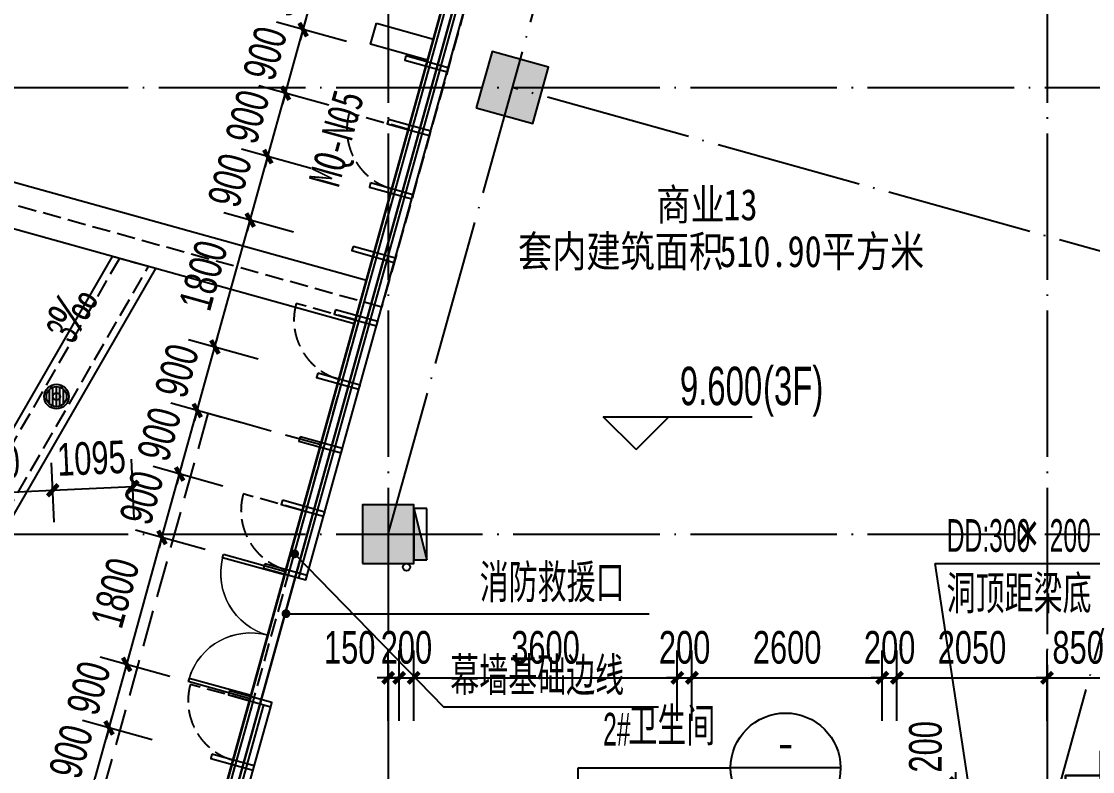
# Model space of a CAD drawing. Extents: x -409435 to 356702, y -107829 to 330904.
# Drawn here: x 90391 to 105022, y 200656 to 210904 of the extents above; entities that cross this region are included whole.
import ezdxf
from ezdxf.enums import TextEntityAlignment as Align
from ezdxf.xclip import XClip

# ---------------------------------------------------------------- set-up
doc = ezdxf.new("R2010")
doc.units = 0
doc.header["$LTSCALE"] = 1000
doc.header["$MEASUREMENT"] = 0
doc.header["$XCLIPFRAME"] = 0
for name, pattern in [('104-14# 核心筒$0$DOTE', [2.42, 2, -0.2, 0.02, -0.2]), ('14#楼幕墙$0$DASH', [0.35, 0.25, -0.1]), ('X-104 14#平面$0$$0$DASH', [0.35, 0.25, -0.1]), ('X-104 14#平面$0$DASH', [0.35, 0.25, -0.1])]:
    doc.linetypes.add(name, pattern=pattern)
for name, color, linetype in [('01-标注_尺寸', 124, 'Continuous'), ('01-标注_符号', 200, 'Continuous'), ('02-TEXT_标注', 130, 'Continuous'), ('104-14# 核心筒$0$A-C_玻璃幕墙', 140, 'Continuous'), ('104-14# 核心筒$0$A_AXIS-轴线', 36, '104-14# 核心筒$0$DOTE'), ('104-14# 核心筒$0$A_STR-砼柱', 51, 'Continuous'), ('14#楼幕墙$0$A-C_玻璃幕墙', 140, 'Continuous'), ('14#楼幕墙$0$A-C_窗', 140, 'Continuous'), ('14#楼幕墙$0$A-C_门', 150, 'Continuous'), ('PUB_HATCH', 8, 'Continuous'), ('X-104 14#平面$0$01-标注_标高', 200, 'Continuous'), ('X-104 14#平面$0$01-标注_符号', 200, 'Continuous'), ('X-104 14#平面$0$02-TEXT_房间', 7, 'Continuous'), ('X-104 14#平面$0$02-TEXT_标注', 130, 'Continuous'), ('X-104 14#平面$0$02-TEXT_门窗', 151, 'Continuous'), ('X-104 14#平面$0$A-C_玻璃幕墙', 140, 'Continuous'), ('X-104 14#平面$0$A-C_门', 150, 'Continuous'), ('X-104 14#平面$0$A-O_分水线', 127, 'Continuous'), ('X-104 14#平面$0$A-O_屋面', 201, 'Continuous'), ('X-104 14#平面$0$A-O_散水', 134, 'Continuous'), ('X-104 14#平面$0$A-TECH_水', 3, 'Continuous'), ('X-104 14#平面$0$A-TECH_结构', 21, 'Continuous')]:
    doc.layers.add(name, color=color, linetype=linetype)
doc.layers.add('X-104 14#平面$0$000套内', color=226, linetype='Continuous', lineweight=30, plot=False)
doc.styles.add('_TCH_DIM', font='ros.shx', dxfattribs={"width": 0.8, "height": 2, "bigfont": 'jd.shx'})
doc.styles.add('_TCH_DIM_T3', font='ros.shx', dxfattribs={"width": 0.705882, "bigfont": 'jd.shx'})
doc.styles.add('_TCH_LABEL', font='ros.shx', dxfattribs={"width": 0.8, "bigfont": 'jd.shx'})
doc.styles.add('X-104 14#平面$0$_TCH_DIM', font='ros.shx', dxfattribs={"width": 0.8, "bigfont": 'jd.shx'})
doc.styles.add('X-104 14#平面$0$_TCH_SPACE', font='STXIHEI_0.TTF', dxfattribs={"width": 0.8, "height": 5})
doc.styles.add('X-104 14#平面$0$_TCH_WINDOW', font='STXIHEI_0.TTF', dxfattribs={"width": 0.75, "height": 3.5})
doc.styles.add('X-104 14#平面$0$Standard', font='STXIHEI_0.TTF', dxfattribs={"width": 0.8})
doc.dimstyles.new('_TCH_ARCH&&150', dxfattribs={"dimtxt": 446.25, "dimasz": 150, "dimexe": 375, "dimexo": 450, "dimgap": 189.375, "dimtad": 1, "dimdec": 0, "dimzin": 0, "dimdsep": 46, "dimtxsty": '_TCH_DIM_T3', "dimblk": 'ARCHTICK', "dimcen": 0.09, "dimclrt": 7, "dimazin": 2, "dimtfac": 1, "dimtdec": 0, "dimtix": 1, "dimtmove": 2, "dimatfit": 3, "dimfxl": 0, "dimtolj": 1, "dimtzin": 0, "dimarcsym": 0})

# ---------------------------------------------------------------- blocks, each defined once
blk = doc.blocks.new('14#楼幕墙$0$A$C103B1A8E')
blk.add_lwpolyline([(0, 0), (60, 0), (60, 600), (0, 600)], close=True)
blk = doc.blocks.new('14#楼幕墙$0$A$C140B3602')
at = {"rotation": 253.4697301337788}
for p in [(78868, 29852), (78612, 28989), (78355, 28126), (78099, 27263), (77843, 26401), (77587, 25538), (77331, 24675), (77075, 23812), (76819, 22949), (76307, 21224), (76051, 20361)]:
    blk.add_blockref('14#楼幕墙$0$A$C103B1A8E', p, dxfattribs=at)
blk = doc.blocks.new('14#楼幕墙$0$A$C2CD63A88')
at = {"linetype": '14#楼幕墙$0$DASH'}
blk.add_lwpolyline([(0, 670), (0, -170)], dxfattribs=at)
blk.add_arc((0, 670), 840, 270, 0, dxfattribs=at)
blk = doc.blocks.new('14#楼幕墙$0$$DorLib2D$00000002')
for p, q in [((-0.5, 0), (-0.5, 0.4875)), ((-0.475, 0.4875), (-0.5, 0.4875)), ((-0.475, 0), (-0.475, 0.4875)), ((0.475, 0), (0.475, 0.4875)), ((0.475, 0.4875), (0.5, 0.4875)), ((0.5, 0), (0.5, 0.4875)), ((-0.5, 0), (-0.475, 0)), ((0.5, 0), (0.475, 0))]:
    blk.add_line(p, q)
at = {"lineweight": 13}
for centre, start, end in [((-0.4875, 0), 0, 88.53072), ((0.4875, 0), 91.46928, 180)]:
    blk.add_arc(centre, 0.4875, start, end, dxfattribs=at)
blk = doc.blocks.new('14#楼幕墙')
at = {"layer": '14#楼幕墙$0$A-C_玻璃幕墙'}
for p, q in [((92266, 197155), (99427, 222925)), ((94037, 203343), (99462, 222863)), ((94182, 203303), (99566, 222679)), ((94278, 203276), (99636, 222556)), ((92304, 197107), (93555, 201609)), ((92420, 196962), (93700, 201569)), ((92496, 196865), (93796, 201542))]:
    blk.add_line(p, q, dxfattribs=at)
blk.add_lwpolyline([(120742, 216995), (99427, 222925), (92266, 197155), (62308, 195791), (62738, 196820), (22065, 195795), (17309, 179208), (53491, 179840), (52927, 177185), (83500, 178466), (82418, 175654), (109062, 173768), (119297, 188914), (117563, 189300)], close=True, dxfattribs=at)
at = {"layer": '14#楼幕墙$0$A-C_玻璃幕墙', "rotation": 1.000000000000248}
blk.add_blockref('14#楼幕墙$0$A$C140B3602', (17309, 179208), dxfattribs=at)
at = {"layer": '14#楼幕墙$0$A-C_窗', "rotation": 254.4518973650889}
for p in [(95031, 209606), (94308, 207005), (93585, 204403), (92862, 201802)]:
    blk.add_blockref('14#楼幕墙$0$A$C2CD63A88', p, dxfattribs=at)
at = {"layer": '14#楼幕墙$0$A-C_门', "xscale": -1800, "yscale": 1800, "zscale": 100, "rotation": 74.46973013395419}
blk.add_blockref('14#楼幕墙$0$$DorLib2D$00000002', (93756, 202518), dxfattribs=at)
blk = doc.blocks.new('_FZH')
blk.add_lwpolyline([(-0.5, -0.5), (0.5, -0.5), (0.5, 0.5), (-0.5, 0.5)], close=True)
at = {"layer": 'PUB_HATCH'}
blk.add_solid([(-0.5, -0.5), (0.5, -0.5), (-0.5, 0.5), (0.5, 0.5)], dxfattribs=at)
blk = doc.blocks.new('104-14# 核心筒')
at = {"layer": '104-14# 核心筒$0$A-C_玻璃幕墙'}
blk.add_lwpolyline([(82417.6, 175653.6), (83499.8, 178465.9), (52926.6, 177184.7), (53491, 179839.8), (17309.3, 179208.2), (22065.4, 195794.6), (62738.3, 196820), (62307.5, 195791.2), (92265.6, 197155.1), (99426.9, 222925), (120741.8, 216994.6), (117562.9, 189300.5), (119297.3, 188914.5), (109062.3, 173767.9), (82417.6, 175653.6)], dxfattribs=at)
at = {"layer": '104-14# 核心筒$0$A_AXIS-轴线'}
for p, q in [((95400, 228733.6), (95400, 169654.9)), ((104400, 228733.6), (104400, 169654.9)), ((95400, 203900), (101117.9, 224451.1)), ((104400, 199850), (110517.1, 221836)), ((-9370.1, 210000), (120259.9, 210000)), ((106496.4, 207384.9), (97097.2, 210000)), ((-9370.1, 203900), (120259.9, 203900))]:
    blk.add_line(p, q, dxfattribs=at)
at = {"layer": '104-14# 核心筒$0$A_STR-砼柱', "xscale": 799.9999999999911, "yscale": 799.9999999999911, "zscale": 799.9999999999911, "rotation": 344.4518973650904}
blk.add_blockref('_FZH', (97097.2, 210000), dxfattribs=at)
at = {"layer": '104-14# 核心筒$0$A_STR-砼柱', "xscale": 700, "yscale": 800, "zscale": 800}
blk.add_blockref('_FZH', (95400, 203900), dxfattribs=at)
blk = doc.blocks.new('X-104 14#平面$0$ydl')
h = blk.add_hatch()
h.set_pattern_fill('ANSI31', color=8, scale=30, angle=45)
h.set_pattern_definition([(90, (0, 0), (-47.625, 1e-14), [])])
edge = h.paths.add_edge_path()
edge.add_arc((0, 0), 138, 0, 360)
for radius in [168, 138]:
    blk.add_circle((0, 0), radius)
blk = doc.blocks.new('X-104 14#平面$0$ydlzh')
at = {"layer": 'X-104 14#平面$0$A-O_分水线'}
blk.add_blockref('X-104 14#平面$0$ydl', (0, 0), dxfattribs=at)
blk = doc.blocks.new('X-104 14#平面$0$$TwtSys$00000434')
for p, q in [((-0.5, 0.5), (-0.5, -0.5)), ((-0.5, -0.5), (0.5, 0.5)), ((0.5, 0.5), (-0.5, 0.5)), ((0.5, -0.5), (0.5, 0.5)), ((-0.5, -0.5), (0.5, -0.5))]:
    blk.add_line(p, q)
blk.add_solid([(0.5, -0.5), (0.5, 0.5), (-0.5, -0.5)])
blk = doc.blocks.new('X-104 14#平面$0$A$C324F6C76')
at = {"layer": 'X-104 14#平面$0$A-TECH_水'}
blk.add_circle((-20250, 203450), 50, dxfattribs=at)
at = {"layer": 'X-104 14#平面$0$A-TECH_水', "xscale": -700, "yscale": -180, "zscale": 700, "rotation": 89.99999999999729}
blk.add_blockref('X-104 14#平面$0$$TwtSys$00000434', (-20060, 203900), dxfattribs=at)
blk = doc.blocks.new('X-104 14#平面$0$$DorLib2D$00000002')
for p, q in [((-0.5, 0), (-0.5, 0.4875)), ((-0.475, 0.4875), (-0.5, 0.4875)), ((-0.475, 0), (-0.475, 0.4875)), ((0.475, 0), (0.475, 0.4875)), ((0.475, 0.4875), (0.5, 0.4875)), ((0.5, 0), (0.5, 0.4875)), ((-0.5, 0), (-0.475, 0)), ((0.5, 0), (0.475, 0))]:
    blk.add_line(p, q)
at = {"lineweight": 13}
for centre, start, end in [((-0.4875, 0), 0, 88.53072), ((0.4875, 0), 91.46928, 180)]:
    blk.add_arc(centre, 0.4875, start, end, dxfattribs=at)
blk = doc.blocks.new('X-104 14#平面')
blk.add_circle((90870.4, 205778.6), 50)
at = {"layer": 'X-104 14#平面$0$000套内'}
blk.add_lwpolyline([(115950, 189400), (115950, 189200), (117249.4, 189200), (117398.5, 189183.4), (120578.2, 216884.4), (99531.2, 222740.3), (92350, 196898.5), (92350, 194099.9), (95650, 194099.9), (95650, 199600), (104650, 199600), (104650, 200600), (107550, 200600), (107550, 201000), (115950, 201000)], close=True, dxfattribs=at)
at = {"layer": 'X-104 14#平面$0$01-标注_标高'}
for p, q in [((98786, 205053.9), (98336, 205503.9)), ((98336, 205503.9), (100370.9, 205503.9)), ((98786, 205053.9), (99236, 205503.9))]:
    blk.add_line(p, q, dxfattribs=at)
at = {"layer": 'X-104 14#平面$0$01-标注_符号'}
for p, q in [((94122.9, 203630.5), (96156.3, 201542.3)), ((96156.3, 201542.3), (99095.1, 201542.3))]:
    blk.add_line(p, q, dxfattribs=at)
at = {"layer": 'X-104 14#平面$0$01-标注_符号', "const_width": 60}
blk.add_lwpolyline([(94101.9, 203652, 1), (94143.8, 203609, 1)], format="xyb", close=True, dxfattribs=at)
at = {"layer": 'X-104 14#平面$0$A-C_玻璃幕墙'}
blk.add_lwpolyline([(82417.6, 175653.6), (83499.8, 178465.9), (52926.6, 177184.7), (53491, 179839.8), (17309.3, 179208.2), (22065.4, 195794.6), (62738.3, 196820), (62307.5, 195791.2), (92265.6, 197155.1), (99426.9, 222925), (120741.8, 216994.6), (117562.9, 189300.5), (119297.3, 188914.5), (109062.3, 173767.9), (82417.6, 175653.6)], dxfattribs=at)
at = {"layer": 'X-104 14#平面$0$A-C_玻璃幕墙', "linetype": 'X-104 14#平面$0$DASH', "ltscale": 2}
blk.add_lwpolyline([(91099.5, 198703.6), (86209.5, 198481), (86282.3, 196882.7), (92265.6, 197155.1), (94479, 205119.8), (92937.4, 205548.2), (91034.5, 198700.7)], dxfattribs=at)
at = {"layer": 'X-104 14#平面$0$A-O_屋面', "ltscale": 5}
blk.add_lwpolyline([(95241.1, 210879.7), (96019.4, 210663.2), (95939.1, 210374.1), (95160.7, 210590.7)], close=True, dxfattribs=at)
for points in [[(69550, 199080), (69550, 199700), (77166, 199700), (89096.5, 209041.2), (95104.2, 207369.7), (95023.8, 207080.6)], [(94938.1, 206772.3), (89232.1, 208359.9), (77379.9, 199080), (69550, 199080)]]:
    blk.add_lwpolyline(points, dxfattribs=at)
at = {"layer": 'X-104 14#平面$0$A-O_散水'}
blk.add_lwpolyline([(91629.3, 207692.9), (86552.7, 198900), (24000, 198900), (24000, 198300), (86899.1, 198300), (92226.2, 207526.9)], close=True, dxfattribs=at)
at = {"layer": 'X-104 14#平面$0$A-O_散水', "linetype": 'X-104 14#平面$0$DASH'}
blk.add_lwpolyline([(91728.8, 207665.3), (86610.4, 198800), (24000, 198800), (24000, 198400), (86841.3, 198400), (92126.7, 207554.5)], close=True, dxfattribs=at)
at = {"layer": 'X-104 14#平面$0$A-TECH_结构', "linetype": 'X-104 14#平面$0$$0$DASH'}
blk.add_lwpolyline([(108910.7, 174079.4), (118802, 188717.3), (117234.1, 189066.3), (120414.6, 216774.3), (99635.6, 222555.6), (95312.9, 207000.2), (89162.1, 208711.5), (77269.5, 199400), (8635.1, 199400), (5919.8, 186625.4), (-2502.5, 188415.7), (-5635.8, 173674.9), (40532.1, 175690.6), (40199.6, 173602.3), (83848.5, 175853.1)], close=True, dxfattribs=at)
blk.add_lwpolyline([(82521.6, 175784.7), (83573.8, 178519), (52988.9, 177237.3), (53553, 179890.9), (17376, 179259.4), (22103.3, 195745.6), (62662.4, 196768.1), (62230.9, 195737.7), (92304.1, 197106.8), (95072, 207067.2)], dxfattribs=at)
ref = blk.add_blockref('104-14# 核心筒', (0, 0))
XClip(ref).set_block_clipping_path([(-38664.3623821461, -25500), (139216.5485069363, 330900)])
for name, p in [('X-104 14#平面$0$A$C324F6C76', (115900, 0)), ('14#楼幕墙', (0, 0)), ('X-104 14#平面$0$ydlzh', (90870.4, 205778.6))]:
    blk.add_blockref(name, p)
at = {"layer": 'X-104 14#平面$0$A-C_门', "xscale": 1800, "yscale": 1800, "zscale": 100, "rotation": 74.46973013395443}
blk.add_blockref('X-104 14#平面$0$$DorLib2D$00000002', (93756.1, 202518.4), dxfattribs=at)
at = {"layer": 'X-104 14#平面$0$A-C_门'}
ref = blk.add_blockref('X-104 14#平面$0$$DorLib2D$00000002', (105850, 200400), dxfattribs=dict(at, xscale=-1800, yscale=1800, zscale=200, rotation=179.9999980676838))
ref.add_attrib('A', 'BM1823', (105080.1, 200512.5), dxfattribs={"layer": 'X-104 14#平面$0$02-TEXT_门窗', "height": 428.14, "rotation": 360, "style": 'X-104 14#平面$0$_TCH_WINDOW', "width": 0.75})
at = {"layer": 'X-104 14#平面$0$02-TEXT_房间', "style": 'X-104 14#平面$0$_TCH_SPACE', "width": 0.8}
for s, p in [('商业', (99062.5, 208186.9)), ('13', (99979.5, 208186.9))]:
    blk.add_text(s, height=428.14, dxfattribs=at).set_placement(p)
at = {"layer": 'X-104 14#平面$0$02-TEXT_标注'}
for s, height, style, width, p in [('套内建筑面积', 428.14, 'X-104 14#平面$0$Standard', 0.8, (97173.1, 207547.9)), ('510.90', 428.14, 'X-104 14#平面$0$Standard', 0.8, (99924.2, 207547.9)), ('平方米', 428.14, 'X-104 14#平面$0$Standard', 0.8, (101321.3, 207547.9)), ('9.600', 525, 'X-104 14#平面$0$_TCH_DIM', 0.64, (99385.1, 205661.4)), ('(3F)', 525, 'X-104 14#平面$0$_TCH_DIM', 0.64, (100520.9, 205661.4)), ('幕墙基础边线', 520.93, 'X-104 14#平面$0$_TCH_DIM', 0.8, (96248.3, 201699.8))]:
    blk.add_text(s, height=height, dxfattribs=dict(at, style=style, width=width)).set_placement(p)
at = {"layer": 'X-104 14#平面$0$02-TEXT_门窗', "style": 'X-104 14#平面$0$_TCH_WINDOW', "width": 0.75}
blk.add_text('MQ-N05', height=428.14, rotation=74.4519, dxfattribs=at).set_placement((94723, 208619.5))
blk = doc.blocks.new('ddcc')
at = {"layer": '01-标注_符号'}
for p, q in [((103444, 199700), (102872, 203500)), ((102872, 203500), (106333, 203500))]:
    blk.add_line(p, q, dxfattribs=at)
at = {"layer": '02-TEXT_标注', "style": '_TCH_DIM'}
for s, height, width, p in [('DD:300', 446.2, 0.564706, (103029, 203658)), ('200', 446.2, 0.564706, (104436, 203658)), ('×', 521, 0.8, (103970, 203658)), ('洞顶距梁底', 520.9, 0.8, (103029, 202818))]:
    blk.add_text(s, height=height, dxfattribs=dict(at, width=width)).set_placement(p)
blk = doc.blocks.new('_ArchTick')
at = {"color": 0, "linetype": 'ByBlock', "const_width": 0.4}
blk.add_lwpolyline([(-0.5, -0.5), (0.5, 0.5)], dxfattribs=at)
blk = doc.blocks.new('*D1093')
at = {"layer": '01-标注_尺寸', "color": 0, "lineweight": -2, "transparency": 16777216}
for p, q in [((104400, 201350), (104400, 202312)), ((105250, 201350), (105250, 202312)), ((104400, 201937), (104250, 201937)), ((104400, 201937), (105250, 201937)), ((105250, 201937), (105400, 201937))]:
    blk.add_line(p, q, dxfattribs=at)
at = {"layer": 'Defpoints', "color": 0, "transparency": 16777216}
for p in [(105250, 201937), (104400, 200900), (105250, 200900)]:
    blk.add_point(p, dxfattribs=at)
at = {"layer": '01-标注_尺寸', "color": 0, "lineweight": -2, "transparency": 16777216, "xscale": 150, "yscale": 150, "zscale": 150}
blk.add_blockref('_ArchTick', (104400, 201937), dxfattribs=at)
at = {"layer": '01-标注_尺寸', "color": 0, "lineweight": -2, "transparency": 16777216, "xscale": 150, "yscale": 150, "zscale": 150, "rotation": 180}
blk.add_blockref('_ArchTick', (105250, 201937), dxfattribs=at)
at = {"layer": '01-标注_尺寸', "color": 7, "transparency": 16777216, "insert": (104825, 202350), "char_height": 446.2, "attachment_point": 5, "style": '_TCH_DIM_T3'}
blk.add_mtext('\\A1;850', dxfattribs=at)
blk = doc.blocks.new('*D1094')
at = {"layer": '01-标注_尺寸', "color": 0, "lineweight": -2, "transparency": 16777216}
for p, q in [((102350, 201350), (102350, 202312)), ((104400, 201350), (104400, 202312)), ((102350, 201937), (104400, 201937))]:
    blk.add_line(p, q, dxfattribs=at)
at = {"layer": 'Defpoints', "color": 0, "transparency": 16777216}
for p in [(104400, 201937), (102350, 200900), (104400, 200900)]:
    blk.add_point(p, dxfattribs=at)
at = {"layer": '01-标注_尺寸', "color": 0, "lineweight": -2, "transparency": 16777216, "xscale": 150, "yscale": 150, "zscale": 150, "rotation": 180}
blk.add_blockref('_ArchTick', (102350, 201937), dxfattribs=at)
at = {"layer": '01-标注_尺寸', "color": 0, "lineweight": -2, "transparency": 16777216, "xscale": 150, "yscale": 150, "zscale": 150}
blk.add_blockref('_ArchTick', (104400, 201937), dxfattribs=at)
at = {"layer": '01-标注_尺寸', "color": 7, "transparency": 16777216, "insert": (103375, 202350), "char_height": 446.2, "attachment_point": 5, "style": '_TCH_DIM_T3'}
blk.add_mtext('\\A1;2050', dxfattribs=at)
blk = doc.blocks.new('*D1095')
at = {"layer": '01-标注_尺寸', "color": 0, "lineweight": -2, "transparency": 16777216}
for p, q in [((102150, 201350), (102150, 202312)), ((102350, 201350), (102350, 202312)), ((102150, 201937), (102000, 201937)), ((102150, 201937), (102350, 201937)), ((102350, 201937), (102500, 201937))]:
    blk.add_line(p, q, dxfattribs=at)
at = {"layer": 'Defpoints', "color": 0, "transparency": 16777216}
for p in [(102350, 201937), (102150, 200900), (102350, 200900)]:
    blk.add_point(p, dxfattribs=at)
at = {"layer": '01-标注_尺寸', "color": 0, "lineweight": -2, "transparency": 16777216, "xscale": 150, "yscale": 150, "zscale": 150}
blk.add_blockref('_ArchTick', (102150, 201937), dxfattribs=at)
at = {"layer": '01-标注_尺寸', "color": 0, "lineweight": -2, "transparency": 16777216, "xscale": 150, "yscale": 150, "zscale": 150, "rotation": 180}
blk.add_blockref('_ArchTick', (102350, 201937), dxfattribs=at)
at = {"layer": '01-标注_尺寸', "color": 7, "transparency": 16777216, "insert": (102250, 202350), "char_height": 446.2, "attachment_point": 5, "style": '_TCH_DIM_T3'}
blk.add_mtext('\\A1;200', dxfattribs=at)
blk = doc.blocks.new('*D1096')
at = {"layer": '01-标注_尺寸', "color": 0, "lineweight": -2, "transparency": 16777216}
for p, q in [((99550, 201350), (99550, 202312)), ((102150, 201350), (102150, 202312)), ((99550, 201937), (102150, 201937))]:
    blk.add_line(p, q, dxfattribs=at)
at = {"layer": 'Defpoints', "color": 0, "transparency": 16777216}
for p in [(102150, 201937), (99550, 200900), (102150, 200900)]:
    blk.add_point(p, dxfattribs=at)
at = {"layer": '01-标注_尺寸', "color": 0, "lineweight": -2, "transparency": 16777216, "xscale": 150, "yscale": 150, "zscale": 150, "rotation": 180}
blk.add_blockref('_ArchTick', (99550, 201937), dxfattribs=at)
at = {"layer": '01-标注_尺寸', "color": 0, "lineweight": -2, "transparency": 16777216, "xscale": 150, "yscale": 150, "zscale": 150}
blk.add_blockref('_ArchTick', (102150, 201937), dxfattribs=at)
at = {"layer": '01-标注_尺寸', "color": 7, "transparency": 16777216, "insert": (100850, 202350), "char_height": 446.2, "attachment_point": 5, "style": '_TCH_DIM_T3'}
blk.add_mtext('\\A1;2600', dxfattribs=at)
blk = doc.blocks.new('*D1097')
at = {"layer": '01-标注_尺寸', "color": 0, "lineweight": -2, "transparency": 16777216}
for p, q in [((99350, 201350), (99350, 202312)), ((99550, 201350), (99550, 202312)), ((99350, 201937), (99200, 201937)), ((99350, 201937), (99550, 201937)), ((99550, 201937), (99700, 201937))]:
    blk.add_line(p, q, dxfattribs=at)
at = {"layer": 'Defpoints', "color": 0, "transparency": 16777216}
for p in [(99550, 201937), (99350, 200900), (99550, 200900)]:
    blk.add_point(p, dxfattribs=at)
at = {"layer": '01-标注_尺寸', "color": 0, "lineweight": -2, "transparency": 16777216, "xscale": 150, "yscale": 150, "zscale": 150}
blk.add_blockref('_ArchTick', (99350, 201937), dxfattribs=at)
at = {"layer": '01-标注_尺寸', "color": 0, "lineweight": -2, "transparency": 16777216, "xscale": 150, "yscale": 150, "zscale": 150, "rotation": 180}
blk.add_blockref('_ArchTick', (99550, 201937), dxfattribs=at)
at = {"layer": '01-标注_尺寸', "color": 7, "transparency": 16777216, "insert": (99450, 202350), "char_height": 446.2, "attachment_point": 5, "style": '_TCH_DIM_T3'}
blk.add_mtext('\\A1;200', dxfattribs=at)
blk = doc.blocks.new('*D1098')
at = {"layer": '01-标注_尺寸', "color": 0, "lineweight": -2, "transparency": 16777216}
for p, q in [((95750, 201350), (95750, 202312)), ((99350, 201350), (99350, 202312)), ((95750, 201937), (99350, 201937))]:
    blk.add_line(p, q, dxfattribs=at)
at = {"layer": 'Defpoints', "color": 0, "transparency": 16777216}
for p in [(99350, 201937), (95750, 200900), (99350, 200900)]:
    blk.add_point(p, dxfattribs=at)
at = {"layer": '01-标注_尺寸', "color": 0, "lineweight": -2, "transparency": 16777216, "xscale": 150, "yscale": 150, "zscale": 150, "rotation": 180}
blk.add_blockref('_ArchTick', (95750, 201937), dxfattribs=at)
at = {"layer": '01-标注_尺寸', "color": 0, "lineweight": -2, "transparency": 16777216, "xscale": 150, "yscale": 150, "zscale": 150}
blk.add_blockref('_ArchTick', (99350, 201937), dxfattribs=at)
at = {"layer": '01-标注_尺寸', "color": 7, "transparency": 16777216, "insert": (97550, 202350), "char_height": 446.2, "attachment_point": 5, "style": '_TCH_DIM_T3'}
blk.add_mtext('\\A1;3600', dxfattribs=at)
blk = doc.blocks.new('*D1099')
at = {"layer": '01-标注_尺寸', "color": 0, "lineweight": -2, "transparency": 16777216}
for p, q in [((95550, 201350), (95550, 202312)), ((95750, 201350), (95750, 202312)), ((95550, 201937), (95400, 201937)), ((95550, 201937), (95750, 201937)), ((95750, 201937), (95900, 201937))]:
    blk.add_line(p, q, dxfattribs=at)
at = {"layer": 'Defpoints', "color": 0, "transparency": 16777216}
for p in [(95750, 201937), (95550, 200900), (95750, 200900)]:
    blk.add_point(p, dxfattribs=at)
at = {"layer": '01-标注_尺寸', "color": 0, "lineweight": -2, "transparency": 16777216, "xscale": 150, "yscale": 150, "zscale": 150}
blk.add_blockref('_ArchTick', (95550, 201937), dxfattribs=at)
at = {"layer": '01-标注_尺寸', "color": 0, "lineweight": -2, "transparency": 16777216, "xscale": 150, "yscale": 150, "zscale": 150, "rotation": 180}
blk.add_blockref('_ArchTick', (95750, 201937), dxfattribs=at)
at = {"layer": '01-标注_尺寸', "color": 7, "transparency": 16777216, "insert": (95650, 202350), "char_height": 446.2, "attachment_point": 5, "style": '_TCH_DIM_T3'}
blk.add_mtext('\\A1;200', dxfattribs=at)
blk = doc.blocks.new('*D1100')
at = {"layer": '01-标注_尺寸', "color": 0, "lineweight": -2, "transparency": 16777216}
for p, q in [((95400, 201350), (95400, 202312)), ((95550, 201350), (95550, 202312)), ((95400, 201937), (95250, 201937)), ((95400, 201937), (95550, 201937)), ((95550, 201937), (95700, 201937))]:
    blk.add_line(p, q, dxfattribs=at)
at = {"layer": 'Defpoints', "color": 0, "transparency": 16777216}
for p in [(95550, 201937), (95400, 200900), (95550, 200900)]:
    blk.add_point(p, dxfattribs=at)
at = {"layer": '01-标注_尺寸', "color": 0, "lineweight": -2, "transparency": 16777216, "xscale": 150, "yscale": 150, "zscale": 150}
blk.add_blockref('_ArchTick', (95400, 201937), dxfattribs=at)
at = {"layer": '01-标注_尺寸', "color": 0, "lineweight": -2, "transparency": 16777216, "xscale": 150, "yscale": 150, "zscale": 150, "rotation": 180}
blk.add_blockref('_ArchTick', (95550, 201937), dxfattribs=at)
at = {"layer": '01-标注_尺寸', "color": 7, "transparency": 16777216, "insert": (94875, 202350), "char_height": 446.2, "attachment_point": 5, "style": '_TCH_DIM_T3'}
blk.add_mtext('\\A1;150', dxfattribs=at)
blk = doc.blocks.new('*D1827')
at = {"layer": '01-标注_尺寸', "color": 0, "lineweight": -2, "transparency": 16777216}
for p, q in [((90838, 204065), (90802, 204873)), ((89040, 203983), (89003, 204791)), ((89020, 204417), (90819, 204499))]:
    blk.add_line(p, q, dxfattribs=at)
at = {"layer": 'Defpoints', "color": 0, "transparency": 16777216}
for p in [(90819, 204499), (89061, 203533), (90859, 203615)]:
    blk.add_point(p, dxfattribs=at)
at = {"layer": '01-标注_尺寸', "color": 0, "lineweight": -2, "transparency": 16777216, "xscale": 150, "yscale": 150, "zscale": 150}
for p, rotation in [((90819, 204499), 2.606557729603827), ((89020, 204417), 182.6065577296038)]:
    blk.add_blockref('_ArchTick', p, dxfattribs=dict(at, rotation=rotation))
at = {"layer": '01-标注_尺寸', "color": 7, "transparency": 16777216, "insert": (89901, 204870), "char_height": 446.2, "attachment_point": 5, "rotation": 2.6066, "style": '_TCH_DIM_T3'}
blk.add_mtext('\\A1;1800', dxfattribs=at)
blk = doc.blocks.new('*D1828')
at = {"layer": '01-标注_尺寸', "color": 0, "lineweight": -2, "transparency": 16777216}
for p, q in [((90838, 204065), (90802, 204873)), ((91932, 204115), (91895, 204923)), ((90819, 204499), (91912, 204548))]:
    blk.add_line(p, q, dxfattribs=at)
at = {"layer": 'Defpoints', "color": 0, "transparency": 16777216}
for p in [(91912, 204548), (91952, 203665), (90859, 203615)]:
    blk.add_point(p, dxfattribs=at)
at = {"layer": '01-标注_尺寸', "color": 0, "lineweight": -2, "transparency": 16777216, "xscale": 150, "yscale": 150, "zscale": 150}
for p, rotation in [((90819, 204499), 182.6065577296039), ((91912, 204548), 2.606557729603904)]:
    blk.add_blockref('_ArchTick', p, dxfattribs=dict(at, rotation=rotation))
at = {"layer": '01-标注_尺寸', "color": 7, "transparency": 16777216, "insert": (91347, 204935), "char_height": 446.2, "attachment_point": 5, "rotation": 2.6066, "style": '_TCH_DIM_T3'}
blk.add_mtext('\\A1;1095', dxfattribs=at)
blk = doc.blocks.new('*D1921')
at = {"layer": '01-标注_尺寸', "color": 0, "lineweight": -2, "transparency": 16777216}
for p, q in [((95071, 211494), (94118, 211759)), ((94480, 211658), (94520, 211803)), ((94239, 210791), (94480, 211658)), ((94830, 210627), (93877, 210892)), ((94239, 210791), (94198, 210647))]:
    blk.add_line(p, q, dxfattribs=at)
at = {"layer": 'Defpoints', "color": 0, "transparency": 16777216}
for p in [(94480, 211658), (95505, 211374), (95264, 210506)]:
    blk.add_point(p, dxfattribs=at)
at = {"layer": '01-标注_尺寸', "color": 0, "lineweight": -2, "transparency": 16777216, "xscale": 150, "yscale": 150, "zscale": 150}
for p, rotation in [((94480, 211658), 254.4697301339614), ((94239, 210791), 74.46973013396139)]:
    blk.add_blockref('_ArchTick', p, dxfattribs=dict(at, rotation=rotation))
at = {"layer": '01-标注_尺寸', "color": 7, "transparency": 16777216, "insert": (93962, 211335), "char_height": 446.2, "attachment_point": 5, "rotation": 74.4697, "style": '_TCH_DIM_T3'}
blk.add_mtext('\\A1;900', dxfattribs=at)
blk = doc.blocks.new('*D1922')
at = {"layer": '01-标注_尺寸', "color": 0, "lineweight": -2, "transparency": 16777216}
for p, q in [((94830, 210627), (93877, 210892)), ((94239, 210791), (94279, 210936)), ((93998, 209924), (94239, 210791)), ((94589, 209760), (93636, 210025)), ((93998, 209924), (93958, 209780))]:
    blk.add_line(p, q, dxfattribs=at)
at = {"layer": 'Defpoints', "color": 0, "transparency": 16777216}
for p in [(94239, 210791), (95264, 210506), (95023, 209639)]:
    blk.add_point(p, dxfattribs=at)
at = {"layer": '01-标注_尺寸', "color": 0, "lineweight": -2, "transparency": 16777216, "xscale": 150, "yscale": 150, "zscale": 150}
for p, rotation in [((94239, 210791), 254.4697301339621), ((93998, 209924), 74.46973013396217)]:
    blk.add_blockref('_ArchTick', p, dxfattribs=dict(at, rotation=rotation))
at = {"layer": '01-标注_尺寸', "color": 7, "transparency": 16777216, "insert": (93721, 210468), "char_height": 446.2, "attachment_point": 5, "rotation": 74.4697, "style": '_TCH_DIM_T3'}
blk.add_mtext('\\A1;900', dxfattribs=at)
blk = doc.blocks.new('*D1923')
at = {"layer": '01-标注_尺寸', "color": 0, "lineweight": -2, "transparency": 16777216}
for p, q in [((94589, 209760), (93636, 210025)), ((93998, 209924), (94038, 210069)), ((93757, 209057), (93998, 209924)), ((94348, 208893), (93395, 209157)), ((93757, 209057), (93717, 208912))]:
    blk.add_line(p, q, dxfattribs=at)
at = {"layer": 'Defpoints', "color": 0, "transparency": 16777216}
for p in [(93998, 209924), (95023, 209639), (94782, 208772)]:
    blk.add_point(p, dxfattribs=at)
at = {"layer": '01-标注_尺寸', "color": 0, "lineweight": -2, "transparency": 16777216, "xscale": 150, "yscale": 150, "zscale": 150}
for p, rotation in [((93998, 209924), 254.4697301339614), ((93757, 209057), 74.46973013396139)]:
    blk.add_blockref('_ArchTick', p, dxfattribs=dict(at, rotation=rotation))
at = {"layer": '01-标注_尺寸', "color": 7, "transparency": 16777216, "insert": (93480, 209601), "char_height": 446.2, "attachment_point": 5, "rotation": 74.4697, "style": '_TCH_DIM_T3'}
blk.add_mtext('\\A1;900', dxfattribs=at)
blk = doc.blocks.new('*D1924')
at = {"layer": '01-标注_尺寸', "color": 0, "lineweight": -2, "transparency": 16777216}
for p, q in [((94348, 208893), (93395, 209157)), ((93757, 209057), (93797, 209202)), ((93516, 208190), (93757, 209057)), ((94107, 208026), (93154, 208290)), ((93516, 208190), (93476, 208045))]:
    blk.add_line(p, q, dxfattribs=at)
at = {"layer": 'Defpoints', "color": 0, "transparency": 16777216}
for p in [(93757, 209057), (94782, 208772), (94541, 207905)]:
    blk.add_point(p, dxfattribs=at)
at = {"layer": '01-标注_尺寸', "color": 0, "lineweight": -2, "transparency": 16777216, "xscale": 150, "yscale": 150, "zscale": 150}
for p, rotation in [((93757, 209057), 254.4697301339614), ((93516, 208190), 74.46973013396139)]:
    blk.add_blockref('_ArchTick', p, dxfattribs=dict(at, rotation=rotation))
at = {"layer": '01-标注_尺寸', "color": 7, "transparency": 16777216, "insert": (93239, 208734), "char_height": 446.2, "attachment_point": 5, "rotation": 74.4697, "style": '_TCH_DIM_T3'}
blk.add_mtext('\\A1;900', dxfattribs=at)
blk = doc.blocks.new('*D1925')
at = {"layer": '01-标注_尺寸', "color": 0, "lineweight": -2, "transparency": 16777216}
for p, q in [((94107, 208026), (93154, 208290)), ((93034, 206456), (93516, 208190)), ((93625, 206291), (92672, 206556))]:
    blk.add_line(p, q, dxfattribs=at)
at = {"layer": 'Defpoints', "color": 0, "transparency": 16777216}
for p in [(93516, 208190), (94541, 207905), (94059, 206171)]:
    blk.add_point(p, dxfattribs=at)
at = {"layer": '01-标注_尺寸', "color": 0, "lineweight": -2, "transparency": 16777216, "xscale": 150, "yscale": 150, "zscale": 150}
for p, rotation in [((93516, 208190), 74.46973013396183), ((93034, 206456), 254.4697301339618)]:
    blk.add_blockref('_ArchTick', p, dxfattribs=dict(at, rotation=rotation))
at = {"layer": '01-标注_尺寸', "color": 7, "transparency": 16777216, "insert": (92877, 207433), "char_height": 446.2, "attachment_point": 5, "rotation": 74.4697, "style": '_TCH_DIM_T3'}
blk.add_mtext('\\A1;1800', dxfattribs=at)
blk = doc.blocks.new('*D1926')
at = {"layer": '01-标注_尺寸', "color": 0, "lineweight": -2, "transparency": 16777216}
for p, q in [((93034, 206456), (93074, 206600)), ((93625, 206291), (92672, 206556)), ((92793, 205588), (93034, 206456)), ((93384, 205424), (92432, 205689)), ((92793, 205588), (92753, 205444))]:
    blk.add_line(p, q, dxfattribs=at)
at = {"layer": 'Defpoints', "color": 0, "transparency": 16777216}
for p in [(93034, 206456), (94059, 206171), (93818, 205304)]:
    blk.add_point(p, dxfattribs=at)
at = {"layer": '01-标注_尺寸', "color": 0, "lineweight": -2, "transparency": 16777216, "xscale": 150, "yscale": 150, "zscale": 150}
for p, rotation in [((93034, 206456), 254.469730133961), ((92793, 205588), 74.46973013396098)]:
    blk.add_blockref('_ArchTick', p, dxfattribs=dict(at, rotation=rotation))
at = {"layer": '01-标注_尺寸', "color": 7, "transparency": 16777216, "insert": (92516, 206132), "char_height": 446.2, "attachment_point": 5, "rotation": 74.4697, "style": '_TCH_DIM_T3'}
blk.add_mtext('\\A1;900', dxfattribs=at)
blk = doc.blocks.new('*D1927')
at = {"layer": '01-标注_尺寸', "color": 0, "lineweight": -2, "transparency": 16777216}
for p, q in [((92793, 205588), (92833, 205733)), ((93384, 205424), (92432, 205689)), ((92552, 204721), (92793, 205588)), ((93143, 204557), (92191, 204822)), ((92552, 204721), (92512, 204577))]:
    blk.add_line(p, q, dxfattribs=at)
at = {"layer": 'Defpoints', "color": 0, "transparency": 16777216}
for p in [(92793, 205588), (93818, 205304), (93577, 204436)]:
    blk.add_point(p, dxfattribs=at)
at = {"layer": '01-标注_尺寸', "color": 0, "lineweight": -2, "transparency": 16777216, "xscale": 150, "yscale": 150, "zscale": 150}
for p, rotation in [((92793, 205588), 254.4697301339621), ((92552, 204721), 74.4697301339621)]:
    blk.add_blockref('_ArchTick', p, dxfattribs=dict(at, rotation=rotation))
at = {"layer": '01-标注_尺寸', "color": 7, "transparency": 16777216, "insert": (92275, 205265), "char_height": 446.2, "attachment_point": 5, "rotation": 74.4697, "style": '_TCH_DIM_T3'}
blk.add_mtext('\\A1;900', dxfattribs=at)
blk = doc.blocks.new('*D1928')
at = {"layer": '01-标注_尺寸', "color": 0, "lineweight": -2, "transparency": 16777216}
for p, q in [((92552, 204721), (92592, 204866)), ((93143, 204557), (92191, 204822)), ((92311, 203854), (92552, 204721)), ((92902, 203690), (91950, 203955)), ((92311, 203854), (92271, 203710))]:
    blk.add_line(p, q, dxfattribs=at)
at = {"layer": 'Defpoints', "color": 0, "transparency": 16777216}
for p in [(92552, 204721), (93577, 204436), (93336, 203569)]:
    blk.add_point(p, dxfattribs=at)
at = {"layer": '01-标注_尺寸', "color": 0, "lineweight": -2, "transparency": 16777216, "xscale": 150, "yscale": 150, "zscale": 150}
for p, rotation in [((92552, 204721), 254.4697301339614), ((92311, 203854), 74.46973013396139)]:
    blk.add_blockref('_ArchTick', p, dxfattribs=dict(at, rotation=rotation))
at = {"layer": '01-标注_尺寸', "color": 7, "transparency": 16777216, "insert": (92034, 204398), "char_height": 446.2, "attachment_point": 5, "rotation": 74.4697, "style": '_TCH_DIM_T3'}
blk.add_mtext('\\A1;900', dxfattribs=at)
blk = doc.blocks.new('*D1929')
at = {"layer": '01-标注_尺寸', "color": 0, "lineweight": -2, "transparency": 16777216}
for p, q in [((91829, 202120), (92311, 203854)), ((92902, 203690), (91950, 203955)), ((92420, 201956), (91468, 202220))]:
    blk.add_line(p, q, dxfattribs=at)
at = {"layer": 'Defpoints', "color": 0, "transparency": 16777216}
for p in [(92311, 203854), (93336, 203569), (92854, 201835)]:
    blk.add_point(p, dxfattribs=at)
at = {"layer": '01-标注_尺寸', "color": 0, "lineweight": -2, "transparency": 16777216, "xscale": 150, "yscale": 150, "zscale": 150}
for p, rotation in [((92311, 203854), 74.46973013396158), ((91829, 202120), 254.4697301339616)]:
    blk.add_blockref('_ArchTick', p, dxfattribs=dict(at, rotation=rotation))
at = {"layer": '01-标注_尺寸', "color": 7, "transparency": 16777216, "insert": (91672, 203097), "char_height": 446.2, "attachment_point": 5, "rotation": 74.4697, "style": '_TCH_DIM_T3'}
blk.add_mtext('\\A1;1800', dxfattribs=at)
blk = doc.blocks.new('*D1930')
at = {"layer": '01-标注_尺寸', "color": 0, "lineweight": -2, "transparency": 16777216}
for p, q in [((92420, 201956), (91468, 202220)), ((91829, 202120), (91869, 202264)), ((91588, 201253), (91829, 202120)), ((92179, 201088), (91227, 201353)), ((91588, 201253), (91548, 201108))]:
    blk.add_line(p, q, dxfattribs=at)
at = {"layer": 'Defpoints', "color": 0, "transparency": 16777216}
for p in [(91829, 202120), (92854, 201835), (92613, 200968)]:
    blk.add_point(p, dxfattribs=at)
at = {"layer": '01-标注_尺寸', "color": 0, "lineweight": -2, "transparency": 16777216, "xscale": 150, "yscale": 150, "zscale": 150}
for p, rotation in [((91829, 202120), 254.469730133962), ((91588, 201253), 74.46973013396195)]:
    blk.add_blockref('_ArchTick', p, dxfattribs=dict(at, rotation=rotation))
at = {"layer": '01-标注_尺寸', "color": 7, "transparency": 16777216, "insert": (91311, 201797), "char_height": 446.2, "attachment_point": 5, "rotation": 74.4697, "style": '_TCH_DIM_T3'}
blk.add_mtext('\\A1;900', dxfattribs=at)
blk = doc.blocks.new('*D1931')
at = {"layer": '01-标注_尺寸', "color": 0, "lineweight": -2, "transparency": 16777216}
for p, q in [((92179, 201088), (91227, 201353)), ((91588, 201253), (91628, 201397)), ((91347, 200386), (91588, 201253)), ((91938, 200221), (90986, 200486)), ((91347, 200386), (91307, 200241))]:
    blk.add_line(p, q, dxfattribs=at)
at = {"layer": 'Defpoints', "color": 0, "transparency": 16777216}
for p in [(91588, 201253), (92613, 200968), (92372, 200101)]:
    blk.add_point(p, dxfattribs=at)
at = {"layer": '01-标注_尺寸', "color": 0, "lineweight": -2, "transparency": 16777216, "xscale": 150, "yscale": 150, "zscale": 150}
for p, rotation in [((91588, 201253), 254.4697301339619), ((91347, 200386), 74.46973013396186)]:
    blk.add_blockref('_ArchTick', p, dxfattribs=dict(at, rotation=rotation))
at = {"layer": '01-标注_尺寸', "color": 7, "transparency": 16777216, "insert": (91070, 200930), "char_height": 446.2, "attachment_point": 5, "rotation": 74.4697, "style": '_TCH_DIM_T3'}
blk.add_mtext('\\A1;900', dxfattribs=at)
blk = doc.blocks.new('*D2394')
at = {"layer": '01-标注_尺寸', "color": 0, "lineweight": -2, "transparency": 16777216}
for p, q in [((103153, 200500), (103153, 200650)), ((103600, 200500), (102778, 200500)), ((103153, 200300), (103153, 200500)), ((103600, 200300), (102778, 200300)), ((103153, 200300), (103153, 200150))]:
    blk.add_line(p, q, dxfattribs=at)
at = {"layer": 'Defpoints', "color": 0, "transparency": 16777216}
for p in [(103153, 200500), (104050, 200500), (104050, 200300)]:
    blk.add_point(p, dxfattribs=at)
at = {"layer": '01-标注_尺寸', "color": 0, "lineweight": -2, "transparency": 16777216, "xscale": 150, "yscale": 150, "zscale": 150}
for p, rotation in [((103153, 200500), 270), ((103153, 200300), 90)]:
    blk.add_blockref('_ArchTick', p, dxfattribs=dict(at, rotation=rotation))
at = {"layer": '01-标注_尺寸', "color": 7, "transparency": 16777216, "insert": (102741, 200994), "char_height": 446.2, "attachment_point": 5, "rotation": 90, "style": '_TCH_DIM_T3'}
blk.add_mtext('\\A1;200', dxfattribs=at)

msp = doc.modelspace()

# ---------------------------------------------------------------- linework, layer by layer
at = {"layer": '01-标注_符号'}
for p, q in [((94004.6, 202812.3), (96561, 202812.3)), ((96561, 202812.3), (98967, 202812.3)), ((97996.4, 200705.7), (100078.7, 200705.7)), ((97996.4, 196891.7), (97996.4, 200705.7)), ((101578.7, 200705.7), (100078.7, 200705.7))]:
    msp.add_line(p, q, dxfattribs=at)
msp.add_lwpolyline([(91533.3, 206928.1, 0, 0, 0), (91397.7, 206691, 120, 0, 0), (91174.2, 206300.4, 0, 0, 0)], format="xyseb", dxfattribs=at)
at = {"layer": '01-标注_符号', "const_width": 60}
msp.add_lwpolyline([(93974.6, 202812.3, 1), (94034.6, 202812.3, 1)], format="xyb", close=True, dxfattribs=at)
at = {"layer": '01-标注_符号'}
msp.add_circle((100828.7, 200705.7), 750, dxfattribs=at)

# ---------------------------------------------------------------- block references
for name in ['X-104 14#平面', 'ddcc']:
    msp.add_blockref(name, (0, 0))

# ---------------------------------------------------------------- texts
at = {"layer": '02-TEXT_标注', "style": '_TCH_DIM'}
for s, height, width, p in [('‰', 520.9, 0.8, (91179.5, 206626.9)), ('3', 446.2, 0.564706, (91096.1, 206481.1))]:
    msp.add_text(s, height=height, rotation=60.23253, dxfattribs=dict(at, width=width)).set_placement(p)
for s, height, width, p in [('消防救援口', 520.93, 0.8, (96650.9, 202969.8)), ('卫生间', 520.93, 0.8, (98680.8, 201011.9)), ('2#', 446.25, 0.564706, (98336.4, 201011.9))]:
    msp.add_text(s, height=height, dxfattribs=dict(at, width=width)).set_placement(p)
at = {"layer": '02-TEXT_标注', "style": '_TCH_LABEL', "width": 1.111111}
msp.add_text('-', height=397.6, dxfattribs=at).set_placement((100722.7, 200843.6), (100934.7, 200843.6), align=Align.FIT)

# ---------------------------------------------------------------- dimensions: what is measured, and where the dimension line sits
at = {"layer": '01-标注_尺寸'}
for p1, p2, distance, picture, middle in [((95263.6, 210506.4), (95504.6, 211373.6), 1063.8, '*D1921', (93961.7, 211335.3)), ((95022.6, 209639.3), (95263.6, 210506.4), 1063.8, '*D1922', (93720.7, 210468.1)), ((94781.7, 208772.2), (95022.6, 209639.3), 1063.8, '*D1923', (93479.8, 209601)), ((94540.7, 207905), (94781.7, 208772.2), 1063.8, '*D1924', (93238.8, 208733.9)), ((94058.7, 206170.7), (94540.7, 207905), 1063.8, '*D1925', (92877.3, 207433.1)), ((93817.8, 205303.6), (94058.7, 206170.7), 1063.8, '*D1926', (92515.9, 206132.4)), ((93576.8, 204436.5), (93817.8, 205303.6), 1063.8, '*D1927', (92274.9, 205265.3)), ((93335.8, 203569.3), (93576.8, 204436.5), 1063.8, '*D1928', (92033.9, 204398.2)), ((92853.9, 201835), (93335.8, 203569.3), 1063.8, '*D1929', (91672.5, 203097.4)), ((95550, 200900), (95750, 200900), 1037, '*D1099', (95650, 202349.5)), ((95750, 200900), (99350, 200900), 1037, '*D1098', (97550, 202349.5)), ((99350, 200900), (99550, 200900), 1037, '*D1097', (99450, 202349.5)), ((99550, 200900), (102150, 200900), 1037, '*D1096', (100850, 202349.5)), ((102150, 200900), (102350, 200900), 1037, '*D1095', (102250, 202349.5)), ((102350, 200900), (104400, 200900), 1037, '*D1094', (103375, 202349.5)), ((104400, 200900), (105250, 200900), 1037, '*D1093', (104825, 202349.5)), ((92612.9, 200967.9), (92853.9, 201835), 1063.8, '*D1930', (91311, 201796.7)), ((92371.9, 200100.8), (92612.9, 200967.9), 1063.8, '*D1931', (91070, 200929.6))]:
    dim = msp.add_aligned_dim(p1=p1, p2=p2, distance=distance, dimstyle='_TCH_ARCH&&150', dxfattribs=at)
    dim.commit()
    dim.dimension.update_dxf_attribs({"geometry": picture, "text_midpoint": middle})
for base, p1, p2, picture, middle in [((90818.6, 204498.5), (89060.7, 203533.4), (90858.8, 203615.3), '*D1827', (89900.8, 204869.7)), ((91912, 204548.3), (90858.8, 203615.3), (91952.2, 203665), '*D1828', (91346.6, 204935.5))]:
    dim = msp.add_linear_dim(base=base, p1=p1, p2=p2, angle=2.60656, dimstyle='_TCH_ARCH&&150', override={"dimgap": 0}, dxfattribs=at)
    dim.commit()
    dim.dimension.update_dxf_attribs({"geometry": picture, "text_midpoint": middle, "dimtype": 161, "text_rotation": 2.60656})
for base, p1, p2, angle, picture, middle in [((95550, 201937), (95400, 200900), (95550, 200900), 360, '*D1100', (94875, 202349.5)), ((103153.5, 200500), (104050, 200300), (104050, 200500), 90, '*D2394', (102741, 200993.9))]:
    dim = msp.add_linear_dim(base=base, p1=p1, p2=p2, angle=angle, dimstyle='_TCH_ARCH&&150', dxfattribs=at)
    dim.commit()
    dim.dimension.update_dxf_attribs({"geometry": picture, "text_midpoint": middle, "dimtype": 161})

doc.saveas('drawing.dxf')
